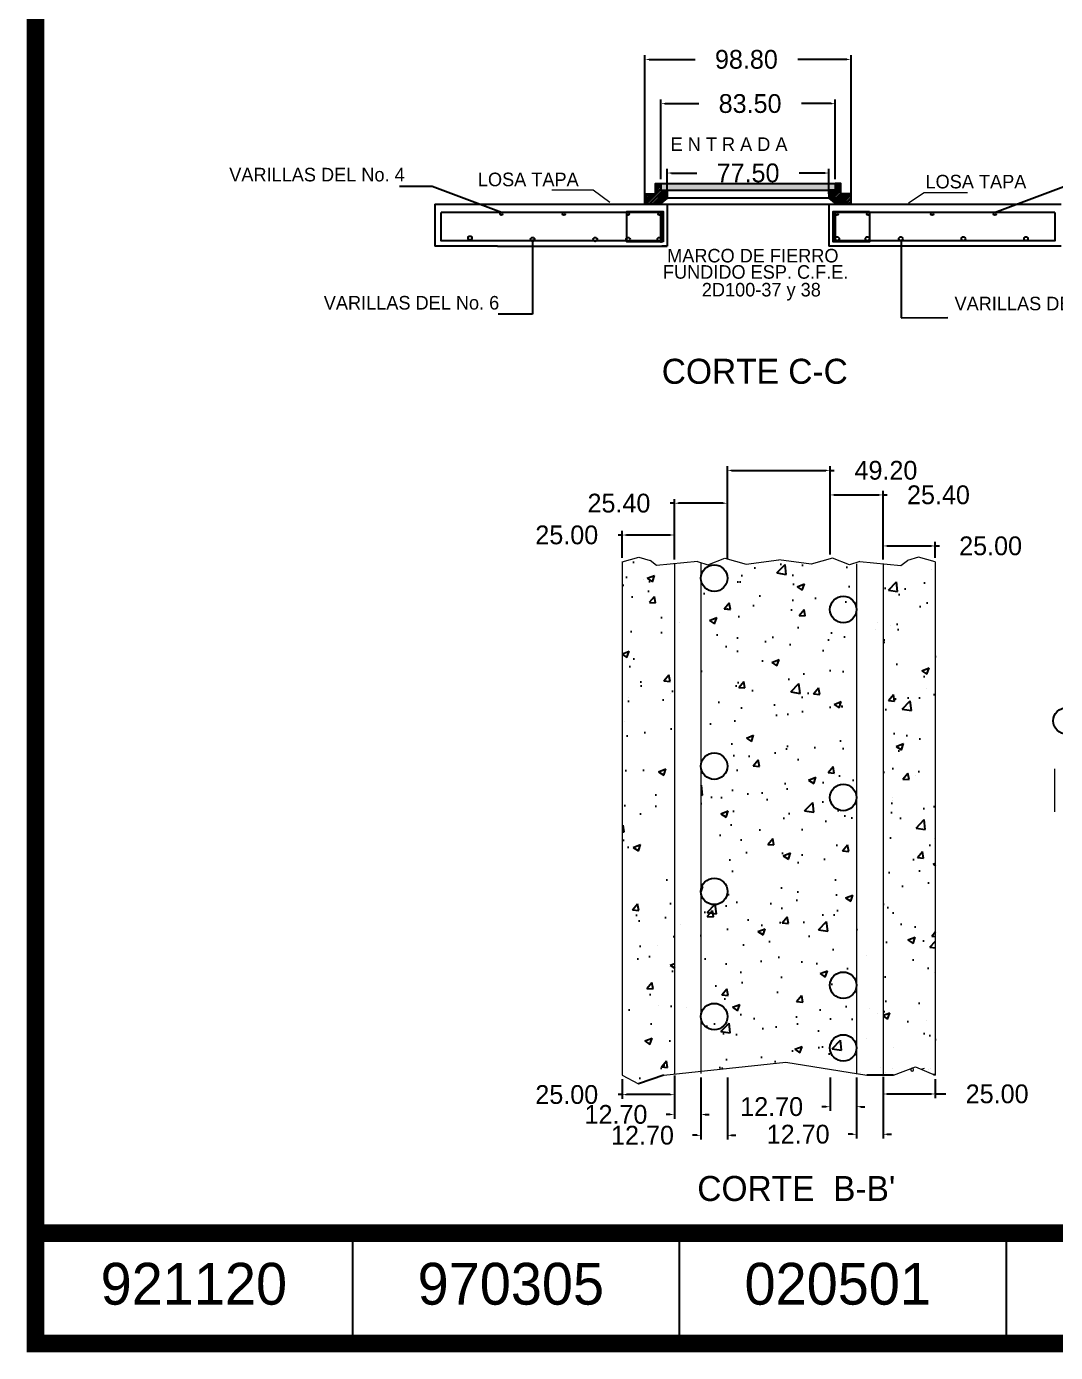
# Model space of a CAD drawing. Header units: centimetres. Extents: x 899 to 420531, y -3171 to 1299.
# Drawn here: x 14587 to 15080, y -3171 to -2536 of the extents above; entities that cross this region are included whole.
import ezdxf
from ezdxf.enums import TextEntityAlignment as Align

# ---------------------------------------------------------------- set-up
doc = ezdxf.new("R2010")
doc.units = ezdxf.units.CM
doc.header["$LTSCALE"] = 10
doc.header["$MEASUREMENT"] = 0
doc.linetypes.add('HIDDEN', pattern=[0.375, 0.25, -0.125])
doc.layers.get('DEFPOINTS').update_dxf_attribs({"color": 2, "linetype": 'CONTINUOUS'})
for name, color, linetype in [('CONCRETO', 7, 'CONTINUOUS'), ('DIM', 7, 'CONTINUOUS'), ('HERRAJE', 13, 'CONTINUOUS'), ('MARCO', 7, 'CONTINUOUS'), ('REGISTRO', 1, 'CONTINUOUS'), ('TAPA', 120, 'CONTINUOUS'), ('TEXTOS', 7, 'CONTINUOUS'), ('VARILLAS', 30, 'CONTINUOUS')]:
    doc.layers.add(name, color=color, linetype=linetype)
doc.styles.get("Standard").update_dxf_attribs({"font": ''})
doc.styles.get('Standard').set_extended_font_data('Zurich Ex BT')
doc.dimstyles.get("Standard").update_dxf_attribs({"dimtxt": 9, "dimasz": 2, "dimexe": 2, "dimexo": 2, "dimgap": 5, "dimtad": 0, "dimtih": 1, "dimtoh": 1, "dimzin": 0, "dimdsep": 46, "dimtxsty": 'Standard', "dimcen": 0.09, "dimclrt": 256, "dimadec": 0, "dimazin": 0, "dimtfac": 1, "dimtofl": 0, "dimtmove": 0, "dimatfit": 3, "dimfxl": 0, "dimtolj": 1, "dimtzin": 0, "dimarcsym": 0})
pattern_1 = [(45, (14206.3555, -2763.6573), (-0.8838835, 0.8838835), []), (45, (14206.3555, -2763.0323), (-0.8838835, 0.8838835), [])]

# ---------------------------------------------------------------- blocks, each defined once
blk = doc.blocks.new('*D72')
at = {"layer": 'DEFPOINTS', "color": 0}
for p in [(14872.73, -2779.79), (14872.73, -2792.67), (14897.73, -2793.6)]:
    blk.add_point(p, dxfattribs=at)
at = {"layer": 'DIM', "color": 0, "lineweight": -2}
for p, q in [((14872.73, -2779.79), (14870.73, -2779.79)), ((14872.73, -2790.67), (14872.73, -2777.79)), ((14895.73, -2779.79), (14874.73, -2779.79)), ((14897.73, -2791.6), (14897.73, -2777.79))]:
    blk.add_line(p, q, dxfattribs=at)
at = {"layer": 'DIM', "color": 0}
for points in [[(14874.73, -2779.46), (14874.73, -2780.12), (14872.73, -2779.79)], [(14895.73, -2779.46), (14895.73, -2780.12), (14897.73, -2779.79)]]:
    blk.add_solid(points, dxfattribs=at)
at = {"layer": 'DIM', "insert": (14846.18, -2779.79), "char_height": 9, "attachment_point": 5}
blk.add_mtext('\\A1;25.00', dxfattribs=at)
blk = doc.blocks.new('*D73')
at = {"layer": 'DEFPOINTS', "color": 0}
for p in [(14997.72, -2785.03), (14997.72, -2792.67), (15022.73, -2792.67)]:
    blk.add_point(p, dxfattribs=at)
at = {"layer": 'DIM', "color": 0, "lineweight": -2}
for p, q in [((14997.72, -2790.67), (14997.72, -2783.03)), ((14999.72, -2785.03), (15020.73, -2785.03)), ((15022.73, -2790.67), (15022.73, -2783.03)), ((15022.73, -2785.03), (15024.73, -2785.03))]:
    blk.add_line(p, q, dxfattribs=at)
at = {"layer": 'DIM', "color": 0}
for points in [[(14999.72, -2784.69), (14999.72, -2785.36), (14997.72, -2785.03)], [(15020.73, -2784.69), (15020.73, -2785.36), (15022.73, -2785.03)]]:
    blk.add_solid(points, dxfattribs=at)
at = {"layer": 'DIM', "insert": (15049.27, -2785.03), "char_height": 9, "attachment_point": 5}
blk.add_mtext('\\A1;25.00', dxfattribs=at)
blk = doc.blocks.new('*D74')
at = {"layer": 'DEFPOINTS', "color": 0}
for p in [(14872.73, -3038.5), (14897.73, -3037.98), (14872.73, -3047.86)]:
    blk.add_point(p, dxfattribs=at)
at = {"layer": 'DIM', "color": 0, "lineweight": -2}
for p, q in [((14872.73, -3040.5), (14872.73, -3049.86)), ((14897.73, -3039.98), (14897.73, -3049.86)), ((14872.73, -3047.86), (14870.73, -3047.86)), ((14895.73, -3047.86), (14874.73, -3047.86))]:
    blk.add_line(p, q, dxfattribs=at)
at = {"layer": 'DIM', "color": 0}
for points in [[(14874.73, -3047.53), (14874.73, -3048.2), (14872.73, -3047.86)], [(14895.73, -3047.53), (14895.73, -3048.2), (14897.73, -3047.86)]]:
    blk.add_solid(points, dxfattribs=at)
at = {"layer": 'DIM', "insert": (14846.18, -3047.86), "char_height": 9, "attachment_point": 5}
blk.add_mtext('\\A1;25.00', dxfattribs=at)
blk = doc.blocks.new('*D75')
at = {"layer": 'DEFPOINTS', "color": 0}
for p in [(14897.73, -3036.66), (14910.43, -3037.7), (14897.73, -3057.38)]:
    blk.add_point(p, dxfattribs=at)
at = {"layer": 'DIM', "color": 0, "lineweight": -2}
for p, q in [((14897.73, -3038.66), (14897.73, -3059.38)), ((14910.43, -3039.7), (14910.43, -3059.38)), ((14895.73, -3057.38), (14893.73, -3057.38)), ((14912.43, -3057.38), (14914.43, -3057.38))]:
    blk.add_line(p, q, dxfattribs=at)
at = {"layer": 'DIM', "color": 0}
for points in [[(14895.73, -3057.05), (14895.73, -3057.71), (14897.73, -3057.38)], [(14912.43, -3057.05), (14912.43, -3057.71), (14910.43, -3057.38)]]:
    blk.add_solid(points, dxfattribs=at)
at = {"layer": 'DIM', "insert": (14869.76, -3057.38), "char_height": 9, "attachment_point": 5}
blk.add_mtext('\\A1;12.70', dxfattribs=at)
blk = doc.blocks.new('*D76')
at = {"layer": 'DEFPOINTS', "color": 0}
for p in [(14997.72, -3038.01), (15022.73, -3038.5), (14997.72, -3047.54)]:
    blk.add_point(p, dxfattribs=at)
at = {"layer": 'DIM', "color": 0, "lineweight": -2}
for p, q in [((14997.72, -3040.01), (14997.72, -3049.54)), ((15022.73, -3040.5), (15022.73, -3049.54)), ((14999.72, -3047.54), (15020.73, -3047.54)), ((15022.73, -3047.54), (15027.84, -3047.54))]:
    blk.add_line(p, q, dxfattribs=at)
at = {"layer": 'DIM', "color": 0}
for points in [[(14999.72, -3047.21), (14999.72, -3047.88), (14997.72, -3047.54)], [(15020.73, -3047.21), (15020.73, -3047.88), (15022.73, -3047.54)]]:
    blk.add_solid(points, dxfattribs=at)
at = {"layer": 'DIM', "insert": (15052.39, -3047.54), "char_height": 9, "attachment_point": 5}
blk.add_mtext('\\A1;25.00', dxfattribs=at)
blk = doc.blocks.new('*D77')
at = {"layer": 'DEFPOINTS', "color": 0}
for p in [(14985.02, -3037.71), (14997.72, -3037.4), (14985.02, -3066.85)]:
    blk.add_point(p, dxfattribs=at)
at = {"layer": 'DIM', "color": 0, "lineweight": -2}
for p, q in [((14985.02, -3039.71), (14985.02, -3068.85)), ((14997.72, -3039.4), (14997.72, -3068.85)), ((14983.02, -3066.85), (14981.02, -3066.85)), ((14999.72, -3066.85), (15001.72, -3066.85))]:
    blk.add_line(p, q, dxfattribs=at)
at = {"layer": 'DIM', "color": 0}
for points in [[(14983.02, -3066.52), (14983.02, -3067.19), (14985.02, -3066.85)], [(14999.72, -3066.52), (14999.72, -3067.19), (14997.72, -3066.85)]]:
    blk.add_solid(points, dxfattribs=at)
at = {"layer": 'DIM', "insert": (14957.05, -3066.85), "char_height": 9, "attachment_point": 5}
blk.add_mtext('\\A1;12.70', dxfattribs=at)
blk = doc.blocks.new('*D78')
at = {"layer": 'DEFPOINTS', "color": 0}
for p in [(14923.13, -2764.57), (14897.73, -2793.6), (14923.13, -2793.29)]:
    blk.add_point(p, dxfattribs=at)
at = {"layer": 'DIM', "color": 0, "lineweight": -2}
for p, q in [((14897.73, -2791.6), (14897.73, -2762.57)), ((14923.13, -2791.29), (14923.13, -2762.57)), ((14897.73, -2764.57), (14895.73, -2764.57)), ((14921.13, -2764.57), (14899.73, -2764.57))]:
    blk.add_line(p, q, dxfattribs=at)
at = {"layer": 'DIM', "color": 0}
for points in [[(14899.73, -2764.24), (14899.73, -2764.9), (14897.73, -2764.57)], [(14921.13, -2764.24), (14921.13, -2764.9), (14923.13, -2764.57)]]:
    blk.add_solid(points, dxfattribs=at)
at = {"layer": 'DIM', "insert": (14871.18, -2764.57), "char_height": 9, "attachment_point": 5}
blk.add_mtext('\\A1;25.40', dxfattribs=at)
blk = doc.blocks.new('*D79')
at = {"layer": 'DEFPOINTS', "color": 0}
for p in [(14972.32, -2760.59), (14972.32, -2791.18), (14997.72, -2793.6)]:
    blk.add_point(p, dxfattribs=at)
at = {"layer": 'DIM', "color": 0, "lineweight": -2}
for p, q in [((14972.32, -2789.18), (14972.32, -2758.59)), ((14974.32, -2760.59), (14995.72, -2760.59)), ((14997.72, -2791.6), (14997.72, -2758.59)), ((14997.72, -2760.59), (14999.72, -2760.59))]:
    blk.add_line(p, q, dxfattribs=at)
at = {"layer": 'DIM', "color": 0}
for points in [[(14974.32, -2760.26), (14974.32, -2760.93), (14972.32, -2760.59)], [(14995.72, -2760.26), (14995.72, -2760.93), (14997.72, -2760.59)]]:
    blk.add_solid(points, dxfattribs=at)
at = {"layer": 'DIM', "insert": (15024.27, -2760.59), "char_height": 9, "attachment_point": 5}
blk.add_mtext('\\A1;25.40', dxfattribs=at)
blk = doc.blocks.new('*D80')
at = {"layer": 'DEFPOINTS', "color": 0}
for p in [(14972.32, -2748.83), (14923.13, -2793.29), (14972.32, -2791.18)]:
    blk.add_point(p, dxfattribs=at)
at = {"layer": 'DIM', "color": 0, "lineweight": -2}
for p, q in [((14923.13, -2791.29), (14923.13, -2746.83)), ((14925.13, -2748.83), (14970.32, -2748.83)), ((14972.32, -2789.18), (14972.32, -2746.83)), ((14972.32, -2748.83), (14974.32, -2748.83))]:
    blk.add_line(p, q, dxfattribs=at)
at = {"layer": 'DIM', "color": 0}
for points in [[(14925.13, -2748.5), (14925.13, -2749.17), (14923.13, -2748.83)], [(14970.32, -2748.5), (14970.32, -2749.17), (14972.32, -2748.83)]]:
    blk.add_solid(points, dxfattribs=at)
at = {"layer": 'DIM', "insert": (14999.11, -2748.83), "char_height": 9, "attachment_point": 5}
blk.add_mtext('\\A1;49.20', dxfattribs=at)
blk = doc.blocks.new('*D81')
at = {"layer": 'DEFPOINTS', "color": 0}
for p in [(14910.43, -3037.7), (14923.13, -3037.7), (14923.13, -3067.34)]:
    blk.add_point(p, dxfattribs=at)
at = {"layer": 'DIM', "color": 0, "lineweight": -2}
for p, q in [((14910.43, -3039.7), (14910.43, -3069.34)), ((14923.13, -3039.7), (14923.13, -3069.34)), ((14908.43, -3067.34), (14906.43, -3067.34)), ((14925.13, -3067.34), (14927.13, -3067.34))]:
    blk.add_line(p, q, dxfattribs=at)
at = {"layer": 'DIM', "color": 0}
for points in [[(14908.43, -3067.01), (14908.43, -3067.68), (14910.43, -3067.34)], [(14925.13, -3067.01), (14925.13, -3067.68), (14923.13, -3067.34)]]:
    blk.add_solid(points, dxfattribs=at)
at = {"layer": 'DIM', "insert": (14882.46, -3067.34), "char_height": 9, "attachment_point": 5}
blk.add_mtext('\\A1;12.70', dxfattribs=at)
blk = doc.blocks.new('*D82')
at = {"layer": 'DEFPOINTS', "color": 0}
for p in [(14972.32, -3037.71), (14985.02, -3037.71), (14972.32, -3053.64)]:
    blk.add_point(p, dxfattribs=at)
at = {"layer": 'DIM', "color": 0, "lineweight": -2}
for p, q in [((14972.32, -3039.71), (14972.32, -3055.64)), ((14985.02, -3039.71), (14985.02, -3055.64)), ((14970.32, -3053.64), (14968.32, -3053.64)), ((14987.02, -3053.64), (14989.02, -3053.64))]:
    blk.add_line(p, q, dxfattribs=at)
at = {"layer": 'DIM', "color": 0}
for points in [[(14970.32, -3053.3), (14970.32, -3053.97), (14972.32, -3053.64)], [(14987.02, -3053.3), (14987.02, -3053.97), (14985.02, -3053.64)]]:
    blk.add_solid(points, dxfattribs=at)
at = {"layer": 'DIM', "insert": (14944.35, -3053.64), "char_height": 9, "attachment_point": 5}
blk.add_mtext('\\A1;12.70', dxfattribs=at)
blk = doc.blocks.new('*D84')
at = {"layer": 'DEFPOINTS', "color": 0}
for p in [(14971.79, -2606.4), (14894.29, -2618.37), (14971.79, -2618.37)]:
    blk.add_point(p, dxfattribs=at)
at = {"layer": 'DIM', "color": 0, "lineweight": -2}
for p, q in [((14894.29, -2616.37), (14894.29, -2604.4)), ((14896.29, -2606.4), (14908.55, -2606.4)), ((14969.79, -2606.4), (14957.53, -2606.4)), ((14971.79, -2616.37), (14971.79, -2604.4))]:
    blk.add_line(p, q, dxfattribs=at)
at = {"layer": 'DIM', "color": 0}
for points in [[(14896.29, -2606.07), (14896.29, -2606.74), (14894.29, -2606.4)], [(14969.79, -2606.07), (14969.79, -2606.74), (14971.79, -2606.4)]]:
    blk.add_solid(points, dxfattribs=at)
at = {"layer": 'DIM', "insert": (14933.04, -2606.4), "char_height": 9, "attachment_point": 5}
blk.add_mtext('\\A1;77.50', dxfattribs=at)
blk = doc.blocks.new('*D85')
at = {"layer": 'DEFPOINTS', "color": 0}
for p in [(14974.79, -2573.17), (14891.29, -2611.37), (14974.79, -2611.37)]:
    blk.add_point(p, dxfattribs=at)
at = {"layer": 'DIM', "color": 0, "lineweight": -2}
for p, q in [((14891.29, -2609.37), (14891.29, -2571.17)), ((14974.79, -2609.37), (14974.79, -2571.17)), ((14893.29, -2573.17), (14909.39, -2573.17)), ((14972.79, -2573.17), (14958.64, -2573.17))]:
    blk.add_line(p, q, dxfattribs=at)
at = {"layer": 'DIM', "color": 0}
for points in [[(14893.29, -2572.84), (14893.29, -2573.51), (14891.29, -2573.17)], [(14972.79, -2572.84), (14972.79, -2573.51), (14974.79, -2573.17)]]:
    blk.add_solid(points, dxfattribs=at)
at = {"layer": 'DIM', "insert": (14934.02, -2573.17), "char_height": 9, "attachment_point": 5}
blk.add_mtext('\\A1;83.50', dxfattribs=at)
blk = doc.blocks.new('*D86')
at = {"layer": 'DEFPOINTS', "color": 0}
for p in [(14982.44, -2551.99), (14883.64, -2621.37), (14982.44, -2621.37)]:
    blk.add_point(p, dxfattribs=at)
at = {"layer": 'DIM', "color": 0, "lineweight": -2}
for p, q in [((14883.64, -2619.37), (14883.64, -2549.99)), ((14885.64, -2551.99), (14907.67, -2551.99)), ((14980.44, -2551.99), (14956.83, -2551.99)), ((14982.44, -2619.37), (14982.44, -2549.99))]:
    blk.add_line(p, q, dxfattribs=at)
at = {"layer": 'DIM', "color": 0}
for points in [[(14885.64, -2551.66), (14885.64, -2552.32), (14883.64, -2551.99)], [(14980.44, -2551.66), (14980.44, -2552.32), (14982.44, -2551.99)]]:
    blk.add_solid(points, dxfattribs=at)
at = {"layer": 'DIM', "insert": (14932.25, -2551.99), "char_height": 9, "attachment_point": 5}
blk.add_mtext('\\A1;98.80', dxfattribs=at)
blk = doc.blocks.new('Marco-Reg')
at = {"layer": 'MARCO', "linetype": 'Continuous'}
for p, q in [((14743.44, -3114.18), (14743.44, -3167.12)), ((14900.07, -3114.18), (14900.07, -3167.12)), ((15056.71, -3114.18), (15056.71, -3167.12))]:
    blk.add_line(p, q, dxfattribs=at)
at = {"layer": 'MARCO', "linetype": 'Continuous', "const_width": 8.49}
blk.add_lwpolyline([(17865.85, -3167.12), (17865.85, -1048.47), (14591.57, -1048.47), (14591.57, -3167.12)], close=True, dxfattribs=at)
blk.add_lwpolyline([(17098.33, -3114.18), (14591.57, -3114.18)], dxfattribs=at)
at = {"layer": 'TEXTOS'}
for s, p in [('921120', (14667.5, -3148.45)), ('970305', (14819.38, -3148.45)), ('020501', (14976.01, -3148.45))]:
    blk.add_text(s, height=20.019, dxfattribs=at).set_placement(p, align=Align.CENTER)

msp = doc.modelspace()

# ---------------------------------------------------------------- hatches: boundary and pattern name
at = {"layer": 'CONCRETO'}
h = msp.add_hatch(dxfattribs=at)
h.set_pattern_fill('AR-CONC', color=256, scale=5, style=0)
h.set_pattern_definition([(50, (14125.565, -3855.638), (35.863, -3.1376), [3.75, -41.25]), (355, (14125.565, -3855.64), (-6.9376, 37.6096), [3, -33]), (100.4514, (14128.554, -3855.9), (28.9255, 34.472), [3.187, -35.0571]), (46.1842, (14125.565, -3845.64), (53.362, -8.276), [5.625, -61.875]), (96.6356, (14130.01, -3846.33), (46.7331, 48.7059), [4.7805, -52.5857]), (351.184, (14125.565, -3845.64), (46.733, 48.706), [4.5, -49.5]), (21, (14130.565, -3848.138), (29.84535, -20.13094), [3.75, -41.25]), (326, (14130.565, -3848.14), (12.1658, 36.2575), [3, -33]), (71.4514, (14133.052, -3849.816), (42.0111, 16.1265), [3.187, -35.0571]), (37.5, (14125.565, -3855.638), (0.60799, 16.64469), [0, -32.6, 0, -33.5, 0, -33.125]), (7.5, (14125.565, -3855.638), (13.15348, 19.72059), [0, -19.1, 0, -31.85, 0, -12.625]), (327.5, (14114.415, -3855.638), (26.69112, -1.12774), [0, -12.5, 0, -39, 0, -51.75]), (317.5, (14109.415, -3855.638), (29.1593, 5.00525), [0, -16.25, 0, -25.9, 0, -36.75])])
h.paths.add_polyline_path([(14897.929, -2793.633), (14889.352, -2794.5), (14886.258, -2792.097), (14880.959, -2790.467), (14872.926, -2792.698), (14872.926, -3038.532), (14880.735, -3042.783), (14892.926, -3038.532), (14897.929, -3038.007)])
h.paths.add_polyline_path([(14985.422, -2792.951), (14981.872, -2794.134), (14973.718, -2790.875), (14963.527, -2793.727), (14947.926, -2791.648), (14932.324, -2793.727), (14922.133, -2790.875), (14913.98, -2794.134), (14910.425, -2792.95), (14910.425, -3036.696), (14951.294, -3032.408), (14985.422, -3037.776)])
h.paths.add_polyline_path([(15022.926, -2792.698), (15014.892, -2790.467), (15009.593, -2792.097), (15006.499, -2794.5), (14997.922, -2793.633), (14997.922, -3038.532), (15002.926, -3038.532), (15013.436, -3034.569), (15022.926, -3038.532)])
at = {"layer": 'HERRAJE'}
h = msp.add_hatch(dxfattribs=at)
h.set_pattern_fill('STEEL', color=256, scale=10, style=0)
h.set_pattern_definition(pattern_1)
h.paths.add_polyline_path([(14888.638, -2616.366), (14883.638, -2616.366), (14883.638, -2621.366), (14890.788, -2621.366), (14894.288, -2618.366), (14894.288, -2614.566), (14891.288, -2614.566), (14891.288, -2611.366), (14888.638, -2611.366)])
h = msp.add_hatch(dxfattribs=at)
h.set_pattern_fill('STEEL', color=256, scale=10, style=0)
h.set_pattern_definition(pattern_1)
h.paths.add_polyline_path([(14977.438, -2616.366), (14977.438, -2611.366), (14974.788, -2611.366), (14974.788, -2614.566), (14971.788, -2614.566), (14971.788, -2618.366), (14975.288, -2621.366), (14982.438, -2621.366), (14982.438, -2616.366)])
at = {"layer": 'TAPA'}
h = msp.add_hatch(dxfattribs=at)
h.set_pattern_fill('DOTS', color=256, scale=10, style=0)
h.set_pattern_definition([(0, (13204.08094, -4668.6942), (0.3125, 0.625), [0, -0.625])])
h.paths.add_polyline_path([(14891.288, -2611.366), (14891.288, -2614.566), (14894.288, -2614.566), (14971.788, -2614.566), (14974.788, -2614.566), (14974.788, -2611.366)])

# ---------------------------------------------------------------- linework, layer by layer
at = {"layer": 'HERRAJE'}
for p, q in [((14891.288, -2611.366), (14974.788, -2611.366)), ((14894.288, -2614.566), (14971.788, -2614.566)), ((14890.788, -2621.366), (14975.288, -2621.366)), ((14971.788, -2618.366), (14894.288, -2618.366))]:
    msp.add_line(p, q, dxfattribs=at)
for points in [[(14883.638, -2616.366), (14888.638, -2616.366), (14888.638, -2611.366), (14891.288, -2611.366), (14891.288, -2614.566), (14894.288, -2614.566), (14894.288, -2618.366), (14890.788, -2621.366), (14883.638, -2621.366)], [(14974.788, -2611.366), (14974.788, -2614.566), (14971.788, -2614.566), (14971.788, -2618.366), (14975.288, -2621.366), (14982.438, -2621.366), (14982.438, -2616.366), (14977.438, -2616.366), (14977.438, -2611.366)]]:
    msp.add_lwpolyline(points, close=True, dxfattribs=at)
at = {"layer": 'REGISTRO'}
for p, q in [((14783.038, -2621.366), (15083.038, -2621.366)), ((14783.038, -2621.366), (14783.038, -2641.366)), ((14813.038, -2641.366), (14783.038, -2641.366)), ((15083.038, -2641.366), (14971.788, -2641.366)), ((14892.728, -3038.501), (14880.538, -3042.752)), ((15002.728, -3038.501), (14990.028, -3038.501))]:
    msp.add_line(p, q, dxfattribs=at)
at = {"layer": 'REGISTRO', "lineweight": 5}
for p, q in [((14872.728, -2792.667), (14880.761, -2790.436)), ((14872.728, -2792.667), (14872.728, -3038.501)), ((14880.761, -2790.436), (14886.061, -2792.066)), ((14889.155, -2794.469), (14886.061, -2792.066)), ((14908.89, -2792.473), (14889.155, -2794.469)), ((14908.89, -2792.473), (14913.782, -2794.103)), ((14913.782, -2794.103), (14921.935, -2790.844)), ((14921.935, -2790.844), (14932.127, -2793.696)), ((14932.127, -2793.696), (14947.728, -2791.617)), ((14963.329, -2793.696), (14947.728, -2791.617)), ((14973.521, -2790.844), (14963.329, -2793.696)), ((14981.674, -2794.103), (14973.521, -2790.844)), ((14986.566, -2792.473), (14981.674, -2794.103)), ((14986.566, -2792.473), (15006.301, -2794.469)), ((15006.301, -2794.469), (15009.395, -2792.066)), ((15014.695, -2790.436), (15009.395, -2792.066)), ((15022.728, -2792.667), (15014.695, -2790.436)), ((15022.728, -2792.667), (15022.728, -3038.501)), ((15022.728, -2792.667), (15022.728, -3038.501)), ((15079.882, -2891.79), (15079.882, -2912.356)), ((14892.728, -3038.501), (14951.096, -3032.377)), ((14951.096, -3032.377), (14990.028, -3038.501)), ((15002.728, -3038.501), (15013.238, -3034.538)), ((15013.238, -3034.538), (15022.728, -3038.501)), ((14872.728, -3038.501), (14880.538, -3042.752))]:
    msp.add_line(p, q, dxfattribs=at)
at = {"layer": 'REGISTRO', "linetype": 'HIDDEN', "lineweight": 5}
for p, q in [((14989.728, -3020.902), (14989.789, -3020.91)), ((14989.728, -3020.972), (14989.791, -3020.913)), ((15002.728, -3025.308), (15002.756, -3025.328)), ((14985.029, -3035.202), (14985.029, -3035.202)), ((14996.46, -3035.084), (14996.46, -3035.084)), ((15002.146, -3035.412), (15002.146, -3035.412)), ((15010.705, -3035.517), (15010.705, -3035.517)), ((15016.543, -3035.444), (15017.657, -3035.157)), ((15019.264, -3035.622), (15019.264, -3035.622)), ((15020.301, -3035.213), (15020.301, -3035.213)), ((14986.422, -3037.798), (14986.422, -3037.798)), ((14986.808, -3037.16), (14986.808, -3037.16)), ((14998.707, -3037.398), (14998.707, -3037.398))]:
    msp.add_line(p, q, dxfattribs=at)
at = {"layer": 'REGISTRO'}
msp.add_lwpolyline([(14813.038, -2641.366), (14894.268, -2641.366)], dxfattribs=at)
at = {"layer": 'REGISTRO', "lineweight": 5}
for start, end in [(0, 180), (180, 0)]:
    msp.add_arc((15011.7, -3035.904), 0.689, start, end, dxfattribs=at)
at = {"layer": 'TEXTOS', "linetype": 'HIDDEN', "lineweight": 5}
for p, q in [((15020.957, -2796.453), (15020.957, -2796.453)), ((14882.716, -2801.105), (14882.716, -2801.105)), ((15017.541, -2802.759), (15017.541, -2802.759)), ((14900.355, -2821.758), (14900.355, -2821.758)), ((14994.07, -2825.164), (14994.07, -2825.164)), ((15001.474, -2822.998), (15001.474, -2822.998)), ((14875.787, -2857.85), (14875.787, -2857.85)), ((14896.064, -2855.784), (14896.064, -2855.784)), ((15018.654, -2853.232), (15018.654, -2853.232)), ((14874.017, -2869.022), (14874.017, -2869.022)), ((15013.347, -2894.937), (15013.347, -2894.937)), ((15002.092, -2905.454), (15002.092, -2905.454)), ((15002.439, -2907.113), (15002.439, -2907.113)), ((15022.19, -2925.356), (15022.19, -2925.356)), ((14900.484, -2966.285), (14900.484, -2966.285)), ((14889.636, -2976.617), (14889.636, -2976.617)), ((14989.999, -2981.447), (14989.999, -2981.447)), ((15022.366, -2989.555), (15022.366, -2989.555)), ((14890.325, -3005.271), (14890.325, -3005.271)), ((14903.54, -3006.091), (14903.54, -3006.091)), ((14991.444, -3006.512), (14991.444, -3006.512)), ((14995.301, -3009.05), (14995.301, -3009.05)), ((15018.552, -3012.346), (15018.552, -3012.346))]:
    msp.add_line(p, q, dxfattribs=at)
at = {"layer": 'TEXTOS', "lineweight": 5}
for points in [[(14866.763, -2620.587), (14858.854, -2614.628), (14839.016, -2614.628)], [(15009.84, -2620.706), (15017.354, -2615.672), (15038.226, -2615.672)]]:
    msp.add_lwpolyline(points, dxfattribs=at)
at = {"layer": 'VARILLAS'}
for p, q in [((14894.268, -2621.366), (14894.268, -2641.366)), ((14971.788, -2621.366), (14971.788, -2641.366)), ((14991.191, -2625.337), (14991.191, -2624.837)), ((14891.058, -2639.366), (14891.558, -2639.366)), ((14894.268, -2641.366), (14891.768, -2641.366))]:
    msp.add_line(p, q, dxfattribs=at)
at = {"layer": 'VARILLAS', "lineweight": 5}
for p, q in [((14897.731, -2793.605), (14897.731, -3038.009)), ((14910.427, -2793.293), (14910.427, -3037.698)), ((14985.025, -2793.605), (14985.025, -3038.009)), ((14997.725, -2793.601), (14997.725, -3038.009))]:
    msp.add_line(p, q, dxfattribs=at)
at = {"layer": 'VARILLAS', "linetype": 'HIDDEN', "lineweight": 5}
msp.add_line((14995.101, -2821.758), (14995.101, -2821.758), dxfattribs=at)
msp.add_line((14995.101, -2821.758), (14995.101, -2821.758), dxfattribs=at)
at = {"layer": 'VARILLAS'}
for points in [[(14891.768, -2625.391), (14891.768, -2638.866), (14891.038, -2638.866), (14786.038, -2638.866), (14786.038, -2625.337)], [(14891.268, -2638.866), (14891.268, -2625.337), (14786.038, -2625.337)], [(14892.287, -2639.366), (14874.885, -2639.366), (14874.885, -2625.337), (14874.885, -2624.837), (14892.287, -2624.837), (14892.287, -2639.366)], [(14991.191, -2625.337), (14991.191, -2639.366), (14973.789, -2639.366), (14973.789, -2624.837), (14991.191, -2624.837)], [(15080.038, -2625.337), (15080.038, -2638.866), (14974.309, -2638.866), (14974.309, -2625.391)], [(15080.038, -2625.337), (14974.809, -2625.337), (14974.809, -2638.866)]]:
    msp.add_lwpolyline(points, dxfattribs=at)
for centre, radius in [((14814.806, -2625.987), 0.635), ((14844.806, -2625.987), 0.635), ((14875.535, -2625.987), 0.635), ((14890.535, -2625.987), 0.635), ((14975.542, -2625.987), 0.635), ((14990.542, -2625.987), 0.635), ((15021.271, -2625.987), 0.635), ((15051.271, -2625.987), 0.635), ((14799.813, -2637.515), 0.95), ((14829.806, -2638.192), 0.95), ((14859.806, -2638.192), 0.95), ((14875.535, -2638.192), 0.95), ((14890.535, -2638.192), 0.95), ((14975.752, -2637.9), 0.95), ((14990.232, -2637.914), 0.95), ((15006.22, -2637.909), 0.95), ((15036.22, -2637.909), 0.95), ((15066.22, -2637.909), 0.95), ((14916.813, -2800.484), 6.35), ((14978.638, -2815.484), 6.35), ((15085.624, -2868.83), 6.35), ((14916.813, -2890.484), 6.35), ((14978.638, -2905.484), 6.35), ((14916.813, -2950.484), 6.35), ((14978.638, -2995.484), 6.35), ((14916.813, -3010.484), 6.35), ((14978.638, -3025.484), 6.35)]:
    msp.add_circle(centre, radius, dxfattribs=at)

# ---------------------------------------------------------------- block references
at = {"layer": 'DIM'}
msp.add_blockref('Marco-Reg', (0, 0), dxfattribs=at)

# ---------------------------------------------------------------- texts
at = {"layer": 'TEXTOS', "lineweight": 5}
for s, p in [('E N T R A D A', (14895.915, -2595.815)), ('LOSA TAPA', (14803.586, -2612.71)), ('LOSA TAPA', (15018.068, -2613.764))]:
    msp.add_text(s, height=6.5, dxfattribs=at).set_placement(p)
for s, p in [(' VARILLAS DEL No. 4', (14725.286, -2607.156)), (' VARILLAS DEL No. 6', (14770.582, -2668.532)), (' VARILLAS DEL No. 6', (15072.791, -2668.909))]:
    msp.add_text(s, height=6.5, dxfattribs=at).set_placement(p, align=Align.MIDDLE_CENTER)
for s, height, p in [('MARCO DE FIERRO', 6.5, (14935.327, -2649.221)), ('FUNDIDO ESP. C.F.E.', 6.5, (14936.685, -2657.032)), ('2D100-37 y 38', 6.5, (14939.402, -2665.522)), ('CORTE C-C', 12, (14936.252, -2707.359, -9.885)), ("CORTE  B-B'", 12, (14956.161, -3098.81))]:
    msp.add_text(s, height=height, dxfattribs=at).set_placement(p, align=Align.CENTER)

# ---------------------------------------------------------------- dimensions: what is measured, and where the dimension line sits
at = {"layer": 'DIM'}
for base, p1, p2, picture, middle in [((14982.438, -2551.99), (14883.638, -2621.366), (14982.438, -2621.366), '*D86', (14932.249, -2551.99)), ((14972.325, -2760.595), (14997.725, -2793.601), (14972.325, -2791.178), '*D79', (15024.272, -2760.595)), ((14923.127, -2764.569), (14897.731, -2793.605), (14923.127, -2793.293), '*D78', (14871.184, -2764.569)), ((14997.725, -2785.028), (15022.728, -2792.667), (14997.725, -2792.667), '*D73', (15049.275, -2785.028)), ((14897.731, -3057.381), (14910.427, -3037.698), (14897.731, -3036.665), '*D75', (14869.761, -3057.381)), ((14923.127, -3067.342), (14910.427, -3037.698), (14923.127, -3037.698), '*D81', (14882.456, -3067.342)), ((14985.025, -3066.852), (14997.725, -3037.398), (14985.025, -3037.714), '*D77', (14957.055, -3066.852)), ((14997.725, -3047.543), (15022.728, -3038.501), (14997.725, -3038.009), '*D76', (15052.39, -3047.543))]:
    dim = msp.add_linear_dim(base=base, p1=p1, p2=p2, dimstyle='Standard', dxfattribs=at)
    dim.commit()
    dim.dimension.update_dxf_attribs({"geometry": picture, "text_midpoint": middle, "dimtype": 160})
at = {"layer": 'DIM', "color": 1}
dim = msp.add_linear_dim(base=(14974.788, -2573.172), p1=(14891.288, -2611.366), p2=(14974.788, -2611.366), dimstyle='Standard', dxfattribs=at)
dim.commit()
dim.dimension.update_dxf_attribs({"geometry": '*D85', "text_midpoint": (14934.016, -2573.172), "dimtype": 160})
at = {"layer": 'DIM'}
for base, p1, p2, picture, middle in [((14971.788, -2606.403), (14894.288, -2618.366), (14971.788, -2618.366), '*D84', (14933.038, -2606.403)), ((14972.325, -2748.834), (14923.127, -2793.293), (14972.325, -2791.178), '*D80', (14999.11, -2748.834)), ((14872.728, -2779.79), (14897.731, -2793.605), (14872.728, -2792.667), '*D72', (14846.181, -2779.79)), ((14872.728, -3047.864), (14897.731, -3037.976), (14872.728, -3038.501), '*D74', (14846.181, -3047.864)), ((14972.325, -3053.636), (14985.025, -3037.714), (14972.325, -3037.714), '*D82', (14944.355, -3053.636))]:
    dim = msp.add_linear_dim(base=base, p1=p1, p2=p2, dimstyle='Standard', dxfattribs=at)
    dim.commit()
    dim.dimension.update_dxf_attribs({"geometry": picture, "text_midpoint": middle})

# ---------------------------------------------------------------- leaders
at = {"layer": 'TEXTOS'}
for points in [[(14814.907, -2625.36), (14781.76, -2612.832), (14765.956, -2612.832)], [(15051.169, -2625.36), (15084.316, -2612.832), (15100.121, -2612.832)], [(14829.806, -2638.192), (14829.806, -2673.944), (14813.383, -2673.944)], [(15006.39, -2638.844), (15006.39, -2675.759), (15028.829, -2675.644)]]:
    msp.add_leader(points, dimstyle='Standard', override={"dimgap": 0.09, "dimtad": 0}, dxfattribs=at)

doc.saveas('drawing.dxf')
